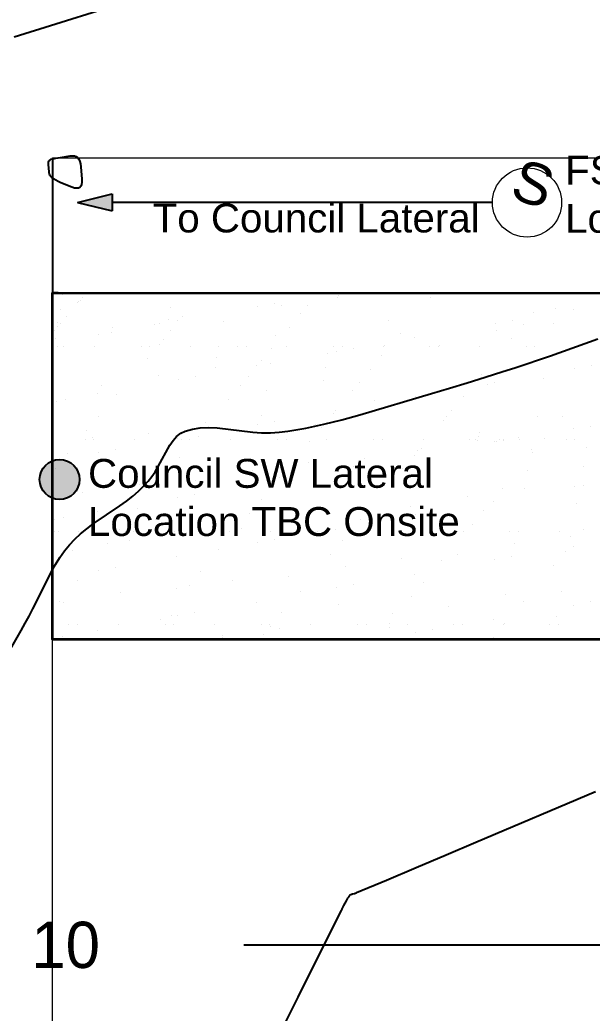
# Model space of a CAD drawing. Header units: metres. Extents: x -23 to 139, y -11 to 42.
# Drawn here: x -3.4 to 1.56, y 15.11 to 23.72 of the extents above; entities that cross this region are included whole.
import ezdxf

# ---------------------------------------------------------------- set-up
doc = ezdxf.new("R2010")
doc.units = ezdxf.units.M
doc.header["$LTSCALE"] = 96
doc.header["$MEASUREMENT"] = 0
doc.linetypes.add('Dash', pattern=[0.225, 0.15, -0.075])
doc.linetypes.add('Dash-Dot', pattern=[0.7, 0.4, -0.1, 0.1, -0.1])
for name, color, linetype, lineweight, true_color in [('01 Site Set - SITE LAYOUT', 7, 'Continuous', 18, 0x000000), ('CAD LAYER Site', 7, 'Continuous', 25, 0x000000), ('Dimensions_ Site 1_200', 7, 'Continuous', 18, 0x000000), ('Roads', 9, 'Continuous', 35, 0x808080), ('TER-SITE PLAN TEXT ---   --SITE TEXT', 7, 'Continuous', 25, 0x008000), ('Terrain_ Broundary CAD', 7, 'Dash-Dot', 18, 0x008000), ('Terrain_ Elevation Data', 9, 'Dash', 25, 0x808080)]:
    doc.layers.add(name, color=color, linetype=linetype, lineweight=lineweight, true_color=true_color)
doc.dimstyles.new('DimensionStyle', dxfattribs={"dimtxt": 40, "dimasz": 150, "dimexe": 10, "dimexo": 3, "dimgap": 1.25, "dimtad": 1, "dimdec": 0, "dimzin": 12, "dimdsep": 46, "dimtxsty": 'Standard', "dimcen": 0.09, "dimadec": 0, "dimazin": 0, "dimtfac": 1, "dimtdec": 4, "dimtofl": 0, "dimtmove": 0, "dimatfit": 3, "dimfxl": 30, "dimfxlon": 1, "dimfrac": 2, "dimtolj": 1, "dimtzin": 0, "dimarcsym": 0})

# ---------------------------------------------------------------- blocks, each defined once
blk = doc.blocks.new('MHSW')
at = {"lineweight": 0, "transparency": 33554687}
blk.add_circle((0, 0.0015), 0.0015, dxfattribs=at)
at = {"transparency": 33554687, "insert": (0, 0.00326), "char_height": 0.0018, "attachment_point": 2}
blk.add_mtext('{\\fArial|b0|i0|p34;\\C18;\\H0.00251397;\\H0.716x;S}', dxfattribs=at)
blk = doc.blocks.new('*D11')
at = {"layer": 'Defpoints', "color": 0, "transparency": 16777216}
for p in [(1.9958, 15.7031), (-8.0042, 15.4031), (1.9958, 15.4031)]:
    blk.add_point(p, dxfattribs=at)
at = {"layer": 'Dimensions_ Site 1_200', "color": 0, "lineweight": -2, "transparency": 16777216}
for p, q in [((-8.0042, 15.4031), (-8.0042, 15.8031)), ((1.9958, 15.4031), (1.9958, 15.8031)), ((-7.8542, 15.7031), (-4.5495, 15.7031)), ((1.8458, 15.7031), (-1.459, 15.7031))]:
    blk.add_line(p, q, dxfattribs=at)
at = {"layer": 'Dimensions_ Site 1_200', "color": 0, "transparency": 16777216}
for points in [[(-7.8542, 15.7281), (-7.8542, 15.6781), (-8.0042, 15.7031)], [(1.8458, 15.6781), (1.8458, 15.7281), (1.9958, 15.7031)]]:
    blk.add_solid(points, dxfattribs=at)
at = {"layer": 'Dimensions_ Site 1_200', "color": 0, "transparency": 16777216, "insert": (-3.0042, 15.7031), "char_height": 0.4, "attachment_point": 5}
blk.add_mtext('\\A1;10', dxfattribs=at)

msp = doc.modelspace()

# ---------------------------------------------------------------- linework, layer by layer
at = {"layer": 'CAD LAYER Site', "transparency": 33554687}
msp.add_line((-3.1179, 22.5215), (-3.1179, 18.3474), dxfattribs=at)
at = {"layer": 'CAD LAYER Site', "color": 41, "true_color": 0xffd4aa, "transparency": 33554687}
msp.add_lwpolyline([(-2.9453, 22.5391), (-2.9284, 22.5373), (-2.9141, 22.532), (-2.9026, 22.5234), (-2.891, 22.5086), (-2.8821, 22.4904), (-2.8758, 22.4687), (-2.8723, 22.4436), (-2.8635, 22.3362), (-2.8629, 22.3117), (-2.8657, 22.2917), (-2.8718, 22.2761), (-2.8813, 22.2651), (-2.8936, 22.2588), (-2.9092, 22.2571), (-2.9282, 22.2599), (-2.9505, 22.2671), (-3.0465, 22.3051), (-3.0696, 22.3153), (-3.0909, 22.3267), (-3.1105, 22.3394), (-3.1284, 22.3535), (-3.1355, 22.3611), (-3.141, 22.37), (-3.1447, 22.3802), (-3.1466, 22.3917), (-3.151, 22.4406), (-3.1519, 22.4527), (-3.1523, 22.4646), (-3.1523, 22.4764), (-3.1519, 22.488), (-3.1515, 22.4903), (-3.1507, 22.4925), (-3.1495, 22.4946), (-3.1478, 22.4965), (-3.1403, 22.5037), (-3.1384, 22.5053), (-3.1363, 22.5066), (-3.134, 22.5077), (-3.1316, 22.5084), (-3.1112, 22.5128), (-3.0906, 22.5169), (-3.0699, 22.5207), (-3.049, 22.5241), (-2.9649, 22.5375)], close=True, dxfattribs=at)
at = {"layer": 'Roads', "color": 18, "lineweight": 0, "true_color": 0x000000, "transparency": 33554687}
for p, q in [((-3.0287, 21.3385), (-3.0287, 21.3385)), ((-3.0287, 21.3385), (-3.0287, 21.3385)), ((-3.0276, 21.3446), (-3.0276, 21.3446)), ((-3.0264, 21.3515), (-3.0264, 21.3515)), ((-2.8262, 21.3515), (-2.8262, 21.3515)), ((-2.0718, 21.3514), (-2.0718, 21.3514)), ((-1.821, 21.3514), (-1.821, 21.3514)), ((-1.5944, 21.3513), (-1.5944, 21.3513)), ((-0.8157, 21.3513), (-0.8157, 21.3513)), ((-0.6675, 21.3513), (-0.6675, 21.3513)), ((-0.6397, 21.3513), (-0.6397, 21.3513)), ((-0.1624, 21.3512), (-0.1624, 21.3512)), ((0.315, 21.3512), (0.315, 21.3512)), ((1.1947, 21.3511), (1.1947, 21.3511)), ((1.2697, 21.3511), (1.2697, 21.3511)), ((-2.8988, 21.2649), (-2.8988, 21.2649)), ((-2.8913, 21.2739), (-2.8913, 21.2739)), ((-2.8787, 21.2889), (-2.8787, 21.2889)), ((-2.8787, 21.2889), (-2.8787, 21.2889)), ((-2.859, 21.3123), (-2.859, 21.3123)), ((-1.1958, 21.2581), (-1.1958, 21.2581)), ((-0.6468, 21.3112), (-0.6468, 21.3112)), ((-0.6435, 21.3301), (-0.6435, 21.3301)), ((0.1594, 21.3153), (0.1594, 21.3153)), ((-3.0517, 21.2082), (-3.0517, 21.2082)), ((-2.0933, 21.2292), (-2.0933, 21.2292)), ((-1.3425, 21.2322), (-1.3425, 21.2322)), ((-1.1359, 21.2445), (-1.1359, 21.2445)), ((-0.967, 21.171), (-0.967, 21.171)), ((-0.9104, 21.2385), (-0.9104, 21.2385)), ((1.0508, 21.1796), (1.0508, 21.1796)), ((1.2453, 21.2127), (1.2453, 21.2127)), ((1.397, 21.2041), (1.397, 21.2041)), ((-3.0722, 21.0918), (-3.0722, 21.0918)), ((-3.0722, 21.0918), (-3.0722, 21.0918)), ((-3.0456, 21.09), (-3.0456, 21.09)), ((-3, 21.1443), (-3, 21.1443)), ((-2.2331, 21.0752), (-2.2331, 21.0752)), ((-2.2331, 21.0752), (-2.2331, 21.0752)), ((-2.1904, 21.0827), (-2.1904, 21.0827)), ((-2.1126, 21.12), (-2.1126, 21.12)), ((-2.0368, 21.1098), (-2.0368, 21.1098)), ((-1.9905, 21.1494), (-1.9905, 21.1494)), ((-1.6373, 21.1081), (-1.6373, 21.1081)), ((-0.2046, 21.1118), (-0.2046, 21.1118)), ((0.7175, 21.0843), (0.7175, 21.0843)), ((0.8652, 21.1104), (0.8652, 21.1104)), ((0.9647, 21.077), (0.9647, 21.077)), ((1.2234, 21.0889), (1.2234, 21.0889)), ((-3.1182, 21.0034), (-3.1182, 21.0034)), ((-3.1012, 21.0237), (-3.1012, 21.0237)), ((-3.0728, 21.0575), (-3.0728, 21.0575)), ((-3.0728, 21.0575), (-3.0728, 21.0575)), ((-2.7163, 20.99), (-2.7163, 20.99)), ((-2.6113, 21.0085), (-2.6113, 21.0085)), ((-2.6017, 21.0533), (-2.6017, 21.0533)), ((-2.0919, 21.0285), (-2.0919, 21.0285)), ((-2.0919, 21.0285), (-2.0919, 21.0285)), ((-1.0683, 21.0503), (-1.0683, 21.0503)), ((-0.1048, 21.0004), (-0.1048, 21.0004)), ((0.7343, 21.0222), (0.7343, 21.0222)), ((-3.0965, 20.9542), (-3.0965, 20.9542)), ((-2.1947, 20.906), (-2.1947, 20.906)), ((-2.1562, 20.9518), (-2.1562, 20.9518)), ((-1.1827, 20.9789), (-1.1827, 20.9789)), ((0.0232, 20.9619), (0.0232, 20.9619)), ((0.8634, 20.9563), (0.8634, 20.9563)), ((-3.1182, 20.8884), (-3.1182, 20.8884)), ((-3.1182, 20.8311), (-3.1182, 20.8311)), ((-3.1108, 20.8884), (-3.1108, 20.8884)), ((-3.0756, 20.8884), (-3.0756, 20.8884)), ((-3.0756, 20.8884), (-3.0756, 20.8884)), ((-3.0195, 20.8884), (-3.0195, 20.8884)), ((-2.7545, 20.8884), (-2.7545, 20.8884)), ((-2.3495, 20.8884), (-2.3495, 20.8884)), ((-2.2745, 20.8884), (-2.2745, 20.8884)), ((-1.9205, 20.8884), (-1.9205, 20.8884)), ((-1.6756, 20.8907), (-1.6756, 20.8907)), ((-1.6756, 20.8907), (-1.6756, 20.8907)), ((-1.5155, 20.8884), (-1.5155, 20.8884)), ((-1.4405, 20.8884), (-1.4405, 20.8884)), ((-1.2164, 20.8737), (-1.2164, 20.8737)), ((-1.0865, 20.8884), (-1.0865, 20.8884)), ((-0.7314, 20.8311), (-0.7314, 20.8311)), ((-0.6815, 20.8884), (-0.6815, 20.8884)), ((-0.6563, 20.8421), (-0.6563, 20.8421)), ((-0.6065, 20.8884), (-0.6065, 20.8884)), ((-0.5086, 20.8681), (-0.5086, 20.8681)), ((-0.2525, 20.8884), (-0.2525, 20.8884)), ((-0.2423, 20.8977), (-0.2423, 20.8977)), ((0.1525, 20.8884), (0.1525, 20.8884)), ((0.2275, 20.8884), (0.2275, 20.8884)), ((0.2343, 20.8935), (0.2343, 20.8935)), ((0.5815, 20.8884), (0.5815, 20.8884)), ((0.9865, 20.8884), (0.9865, 20.8884)), ((1.0615, 20.8884), (1.0615, 20.8884)), ((1.4155, 20.8884), (1.4155, 20.8884)), ((-2.2959, 20.7853), (-2.2959, 20.7853)), ((-1.6928, 20.7935), (-1.6928, 20.7935)), ((-1.3051, 20.7681), (-1.3051, 20.7681)), ((-1.3051, 20.7681), (-1.3051, 20.7681)), ((-1.2246, 20.7414), (-1.2246, 20.7414)), ((-1.2246, 20.7414), (-1.2246, 20.7414)), ((-0.263, 20.812), (-0.263, 20.812)), ((-1.7081, 20.7066), (-1.7081, 20.7066)), ((-1.3506, 20.7196), (-1.3506, 20.7196)), ((-0.7537, 20.7049), (-0.7537, 20.7049)), ((-0.3642, 20.6913), (-0.3642, 20.6913)), ((1.4036, 20.6941), (1.4036, 20.6941)), ((1.5513, 20.7202), (1.5513, 20.7202)), ((-2.1972, 20.6399), (-2.1972, 20.6399)), ((-2.0301, 20.5998), (-2.0301, 20.5998)), ((-1.8824, 20.6259), (-1.8824, 20.6259)), ((-1.4211, 20.6298), (-1.4211, 20.6298)), ((-0.7736, 20.5921), (-0.7736, 20.5921)), ((-0.7736, 20.5921), (-0.7736, 20.5921)), ((-0.4606, 20.5764), (-0.4606, 20.5764)), ((0.5993, 20.6415), (0.5993, 20.6415)), ((0.6526, 20.5587), (0.6526, 20.5587)), ((0.7093, 20.5717), (0.7093, 20.5717)), ((1.1388, 20.6088), (1.1388, 20.6088)), ((-2.7244, 20.4774), (-2.7244, 20.4774)), ((-2.6902, 20.551), (-2.6902, 20.551)), ((-1.4906, 20.547), (-1.4906, 20.547)), ((-1.2663, 20.5048), (-1.2663, 20.5048)), ((-0.5183, 20.5077), (-0.5183, 20.5077)), ((-0.5183, 20.5077), (-0.5183, 20.5077)), ((0.1621, 20.4843), (0.1621, 20.4843)), ((0.1775, 20.4779), (0.1775, 20.4779)), ((-3.1182, 20.408), (-3.1182, 20.408)), ((-3.1107, 20.4093), (-3.1107, 20.4093)), ((-3.0836, 20.4141), (-3.0836, 20.4141)), ((-3.0836, 20.4141), (-3.0836, 20.4141)), ((-3.0055, 20.4278), (-3.0055, 20.4278)), ((-2.5601, 20.4705), (-2.5601, 20.4705)), ((-1.5918, 20.4264), (-1.5918, 20.4264)), ((-0.327, 20.4176), (-0.327, 20.4176)), ((0.0298, 20.4519), (0.0298, 20.4519)), ((0.4411, 20.453), (0.4411, 20.453)), ((-0.6861, 20.3077), (-0.6861, 20.3077)), ((-0.6645, 20.3295), (-0.6645, 20.3295)), ((0.3399, 20.3324), (0.3399, 20.3324)), ((-2.7182, 20.282), (-2.7182, 20.282)), ((-1.7928, 20.2265), (-1.7928, 20.2265)), ((-1.3036, 20.2931), (-1.3036, 20.2931)), ((-1.1963, 20.2357), (-1.1963, 20.2357)), ((-0.8399, 20.216), (-0.8399, 20.216)), ((0.2685, 20.2473), (0.2685, 20.2473)), ((0.2685, 20.2473), (0.2685, 20.2473)), ((0.2952, 20.2791), (0.2952, 20.2791)), ((1.0816, 20.2848), (1.0816, 20.2848)), ((1.3033, 20.2825), (1.3033, 20.2825)), ((-2.8195, 20.1614), (-2.8195, 20.1614)), ((-2.2858, 20.1376), (-2.2858, 20.1376)), ((-1.344, 20.2096), (-1.344, 20.2096)), ((-0.7865, 20.1881), (-0.7865, 20.1881)), ((0.5795, 20.1443), (0.5795, 20.1443)), ((0.5795, 20.1443), (0.5795, 20.1443)), ((1.3955, 20.1815), (1.3955, 20.1815)), ((1.5432, 20.1954), (1.5432, 20.1954)), ((-2.8365, 20.085), (-2.8365, 20.085)), ((-2.7694, 20.102), (-2.7694, 20.102)), ((-2.7615, 20.085), (-2.7615, 20.085)), ((-2.4075, 20.085), (-2.4075, 20.085)), ((-2.0383, 20.0872), (-2.0383, 20.0872)), ((-2.0025, 20.085), (-2.0025, 20.085)), ((-1.9275, 20.085), (-1.9275, 20.085)), ((-1.856, 20.1115), (-1.856, 20.1115)), ((-1.5735, 20.085), (-1.5735, 20.085)), ((-1.1685, 20.085), (-1.1685, 20.085)), ((-1.0935, 20.085), (-1.0935, 20.085)), ((-0.8877, 20.0674), (-0.8877, 20.0674)), ((-0.7395, 20.085), (-0.7395, 20.085)), ((-0.3345, 20.085), (-0.3345, 20.085)), ((-0.2595, 20.085), (-0.2595, 20.085)), ((0.0945, 20.085), (0.0945, 20.085)), ((0.4995, 20.085), (0.4995, 20.085)), ((0.5448, 20.085), (0.5448, 20.085)), ((0.5666, 20.0709), (0.5666, 20.0709)), ((0.5727, 20.1056), (0.5727, 20.1056)), ((0.716, 20.0617), (0.716, 20.0617)), ((0.732, 20.0645), (0.732, 20.0645)), ((0.7588, 20.085), (0.7588, 20.085)), ((0.7588, 20.085), (0.7588, 20.085)), ((0.7884, 20.085), (0.7884, 20.085)), ((0.7898, 20.0747), (0.7898, 20.0747)), ((0.7898, 20.0747), (0.7898, 20.0747)), ((0.9215, 20.0979), (0.9215, 20.0979)), ((0.9285, 20.085), (0.9285, 20.085)), ((1.1452, 20.0941), (1.1452, 20.0941)), ((1.3335, 20.085), (1.3335, 20.085)), ((1.4085, 20.085), (1.4085, 20.085)), ((-2.9908, 19.9572), (-2.9908, 19.9572)), ((-2.7178, 19.9674), (-2.7178, 19.9674)), ((-2.5701, 19.9935), (-2.5701, 19.9935)), ((0.049, 19.9857), (0.049, 19.9857)), ((0.0775, 20.0042), (0.0775, 20.0042)), ((1.0306, 19.995), (1.0306, 19.995)), ((1.0306, 19.995), (1.0306, 19.995)), ((1.044, 19.9734), (1.044, 19.9734)), ((1.5107, 20.0108), (1.5107, 20.0108)), ((-2.0141, 19.9231), (-2.0141, 19.9231)), ((-0.8992, 19.8797), (-0.8992, 19.8797)), ((-0.4155, 19.9154), (-0.4155, 19.9154)), ((0.0217, 19.9393), (0.0217, 19.9393)), ((-3.1182, 19.8054), (-3.1182, 19.8054)), ((-3.1089, 19.8165), (-3.1089, 19.8165)), ((-3.0933, 19.835), (-3.0933, 19.835)), ((-3.0933, 19.835), (-3.0933, 19.835)), ((-2.1154, 19.8024), (-2.1154, 19.8024)), ((-1.3883, 19.8131), (-1.3883, 19.8131)), ((-0.6578, 19.8195), (-0.6578, 19.8195)), ((-0.5101, 19.8455), (-0.5101, 19.8455)), ((-0.0824, 19.8291), (-0.0824, 19.8291)), ((0.9991, 19.8168), (0.9991, 19.8168)), ((1.4816, 19.8458), (1.4816, 19.8458)), ((1.4816, 19.8458), (1.4816, 19.8458)), ((-1.8813, 19.7242), (-1.8813, 19.7242)), ((-1.3521, 19.697), (-1.3521, 19.697)), ((-1.1519, 19.7526), (-1.1519, 19.7526)), ((-0.1837, 19.7084), (-0.1837, 19.7084)), ((-2.8541, 19.6219), (-2.8541, 19.6219)), ((-2.365, 19.6886), (-2.365, 19.6886)), ((0.7798, 19.6586), (0.7798, 19.6586)), ((0.971, 19.6575), (0.971, 19.6575)), ((1.4021, 19.6715), (1.4021, 19.6715)), ((1.4881, 19.6867), (1.4881, 19.6867)), ((-2.0316, 19.5772), (-2.0316, 19.5772)), ((-1.8839, 19.6033), (-1.8839, 19.6033)), ((-1.3101, 19.5641), (-1.3101, 19.5641)), ((0.4819, 19.5908), (0.4819, 19.5908)), ((0.7078, 19.5491), (0.7078, 19.5491)), ((1.4256, 19.5281), (1.4256, 19.5281)), ((-2.7259, 19.4548), (-2.7259, 19.4548)), ((-2.3796, 19.4876), (-2.3796, 19.4876)), ((-1.4113, 19.4435), (-1.4113, 19.4435)), ((-0.4947, 19.4663), (-0.4947, 19.4663)), ((-0.0111, 19.502), (-0.0111, 19.502)), ((0.1761, 19.4553), (0.1761, 19.4553)), ((0.6217, 19.4701), (0.6217, 19.4701)), ((-3.1182, 19.3856), (-3.1182, 19.3856)), ((-3.1144, 19.3863), (-3.1144, 19.3863)), ((-3.1008, 19.3887), (-3.1008, 19.3887)), ((-3.1008, 19.3887), (-3.1008, 19.3887)), ((-3.0193, 19.4031), (-3.0193, 19.4031)), ((-0.9838, 19.3996), (-0.9838, 19.3996)), ((-0.4478, 19.3936), (-0.4478, 19.3936)), ((0.0283, 19.4293), (0.0283, 19.4293)), ((-3.1182, 19.2816), (-3.1182, 19.2816)), ((-3.1155, 19.2816), (-3.1155, 19.2816)), ((-3.1026, 19.2816), (-3.1026, 19.2816)), ((-3.1026, 19.2816), (-3.1026, 19.2816)), ((-3.0662, 19.2816), (-3.0662, 19.2816)), ((-2.8945, 19.2816), (-2.8945, 19.2816)), ((-2.5377, 19.2991), (-2.5377, 19.2991)), ((-2.4895, 19.2816), (-2.4895, 19.2816)), ((-2.4145, 19.2816), (-2.4145, 19.2816)), ((-2.0605, 19.2816), (-2.0605, 19.2816)), ((-1.9605, 19.2751), (-1.9605, 19.2751)), ((-1.6555, 19.2816), (-1.6555, 19.2816)), ((-1.5805, 19.2816), (-1.5805, 19.2816)), ((-1.4769, 19.3108), (-1.4769, 19.3108)), ((-1.2265, 19.2816), (-1.2265, 19.2816)), ((-0.8215, 19.2816), (-0.8215, 19.2816)), ((-0.7465, 19.2816), (-0.7465, 19.2816)), ((-0.666, 19.3069), (-0.666, 19.3069)), ((-0.3925, 19.2816), (-0.3925, 19.2816)), ((0.0125, 19.2816), (0.0125, 19.2816)), ((0.0875, 19.2816), (0.0875, 19.2816)), ((0.4415, 19.2816), (0.4415, 19.2816)), ((0.5204, 19.3495), (0.5204, 19.3495)), ((0.8465, 19.2816), (0.8465, 19.2816)), ((0.9215, 19.2816), (0.9215, 19.2816)), ((1.2755, 19.2816), (1.2755, 19.2816)), ((1.4839, 19.2996), (1.4839, 19.2996)), ((-2.4496, 19.2085), (-2.4496, 19.2085)), ((-1.3455, 19.1871), (-1.3455, 19.1871)), ((-1.1978, 19.2131), (-1.1978, 19.2131)), ((-0.606, 19.2051), (-0.606, 19.2051)), ((1.3755, 19.2441), (1.3755, 19.2441)), ((-2.9426, 19.1196), (-2.9426, 19.1196)), ((-2.6389, 19.1785), (-2.6389, 19.1785)), ((-1.6755, 19.1286), (-1.6755, 19.1286)), ((0.8864, 19.1774), (0.8864, 19.1774)), ((1.3258, 19.1112), (1.3258, 19.1112)), ((1.394, 19.1589), (1.394, 19.1589)), ((-2.0398, 19.0646), (-2.0398, 19.0646)), ((-0.7072, 19.0845), (-0.7072, 19.0845)), ((-0.0903, 19.0529), (-0.0903, 19.0529)), ((0.2562, 19.0346), (0.2562, 19.0346)), ((0.3934, 19.0886), (0.3934, 19.0886)), ((0.7145, 19.0391), (0.7145, 19.0391)), ((0.8622, 19.0652), (0.8622, 19.0652)), ((-2.7193, 18.9448), (-2.7193, 18.9448)), ((-2.5716, 18.9709), (-2.5716, 18.9709)), ((-1.8336, 18.9402), (-1.8336, 18.9402)), ((-0.5794, 18.9862), (-0.5794, 18.9862)), ((1.2245, 18.9905), (1.2245, 18.9905)), ((-2.9031, 18.8636), (-2.9031, 18.8636)), ((-1.556, 18.8617), (-1.556, 18.8617)), ((-1.0724, 18.8974), (-1.0724, 18.8974)), ((0.0202, 18.9167), (0.0202, 18.9167)), ((0.0981, 18.8462), (0.0981, 18.8462)), ((-2.5294, 18.756), (-2.5294, 18.756)), ((-2.0451, 18.7951), (-2.0451, 18.7951)), ((-1.9348, 18.8195), (-1.9348, 18.8195)), ((-0.9714, 18.7697), (-0.9714, 18.7697)), ((-0.6593, 18.7969), (-0.6593, 18.7969)), ((-0.5116, 18.8229), (-0.5116, 18.8229)), ((1.2908, 18.764), (1.2908, 18.764)), ((-3.0612, 18.6752), (-3.0612, 18.6752)), ((-3.0218, 18.6706), (-3.0218, 18.6706)), ((-1.3536, 18.6745), (-1.3536, 18.6745)), ((-0.0031, 18.7255), (-0.0031, 18.7255)), ((0.8095, 18.7414), (0.8095, 18.7414)), ((0.9603, 18.6757), (0.9603, 18.6757)), ((1.5484, 18.675), (1.5484, 18.675)), ((-1.8854, 18.5807), (-1.8854, 18.5807)), ((-1.1295, 18.5812), (-1.1295, 18.5812)), ((-0.6385, 18.6511), (-0.6385, 18.6511)), ((0.3142, 18.6395), (0.3142, 18.6395)), ((1.4006, 18.6489), (1.4006, 18.6489)), ((-2.1805, 18.5267), (-2.1805, 18.5267)), ((-2.0864, 18.5609), (-2.0864, 18.5609)), ((-2.0331, 18.5546), (-2.0331, 18.5546)), ((-0.1749, 18.5728), (-0.1749, 18.5728)), ((0.7064, 18.5265), (0.7064, 18.5265)), ((1.2524, 18.5462), (1.2524, 18.5462)), ((-2.9765, 18.4782), (-2.9765, 18.4782)), ((-2.9015, 18.4782), (-2.9015, 18.4782)), ((-2.7274, 18.4322), (-2.7274, 18.4322)), ((-2.5475, 18.4782), (-2.5475, 18.4782)), ((-2.1425, 18.4782), (-2.1425, 18.4782)), ((-2.0675, 18.4782), (-2.0675, 18.4782)), ((-1.7135, 18.4782), (-1.7135, 18.4782)), ((-1.3085, 18.4782), (-1.3085, 18.4782)), ((-1.2335, 18.4782), (-1.2335, 18.4782)), ((-1.2308, 18.4606), (-1.2308, 18.4606)), ((-1.1516, 18.4483), (-1.1516, 18.4483)), ((-0.8795, 18.4782), (-0.8795, 18.4782)), ((-0.4745, 18.4782), (-0.4745, 18.4782)), ((-0.3995, 18.4782), (-0.3995, 18.4782)), ((-0.1995, 18.4915), (-0.1995, 18.4915)), ((-0.1955, 18.456), (-0.1955, 18.456)), ((-0.0455, 18.4782), (-0.0455, 18.4782)), ((0.1746, 18.4327), (0.1746, 18.4327)), ((0.3595, 18.4782), (0.3595, 18.4782)), ((0.4345, 18.4782), (0.4345, 18.4782)), ((0.7885, 18.4782), (0.7885, 18.4782)), ((0.8022, 18.4872), (0.8022, 18.4872)), ((1.1935, 18.4782), (1.1935, 18.4782)), ((1.2685, 18.4782), (1.2685, 18.4782)), ((-3.1182, 18.3633), (-3.1182, 18.3633)), ((-3.1181, 18.3633), (-3.1181, 18.3633)), ((-3.118, 18.3633), (-3.118, 18.3633)), ((-3.118, 18.3633), (-3.118, 18.3633)), ((-3.0331, 18.3783), (-3.0331, 18.3783)), ((-2.6007, 18.3515), (-2.6007, 18.3515)), ((-2.3276, 18.3515), (-2.3276, 18.3515)), ((-2.1234, 18.3515), (-2.1234, 18.3515)), ((-1.646, 18.3515), (-1.646, 18.3515)), ((-1.6435, 18.3657), (-1.6435, 18.3657)), ((-1.6407, 18.3816), (-1.6407, 18.3816)), ((-1.3223, 18.3515), (-1.3223, 18.3515)), ((-1.288, 18.3923), (-1.288, 18.3923)), ((-0.6913, 18.3515), (-0.6913, 18.3515)), ((-0.317, 18.3515), (-0.317, 18.3515)), ((-0.214, 18.3515), (-0.214, 18.3515)), ((0.0268, 18.4067), (0.0268, 18.4067)), ((0.6883, 18.3515), (0.6883, 18.3515)), ((0.6931, 18.3571), (0.6931, 18.3571)), ((0.701, 18.3666), (0.701, 18.3666)), ((0.7407, 18.3515), (0.7407, 18.3515)), ((1.2181, 18.3515), (1.2181, 18.3515))]:
    msp.add_line(p, q, dxfattribs=at)
at = {"layer": 'Roads', "color": 8, "lineweight": 35, "true_color": 0x808080, "transparency": 33554687}
msp.add_lwpolyline([(-3.0679, 21.3515), (17.1255, 21.3496), (17.1255, 13.3792), (10.9158, 13.3792), (10.9158, 6.4592), (7.3708, 6.4592), (7.3708, 16.9998), (5.9965, 18.3515), (-3.1182, 18.3515), (-3.1182, 21.3515)], close=True, dxfattribs=at)
at = {"layer": 'TER-SITE PLAN TEXT ---   --SITE TEXT', "color": 96, "linetype": 'Dash-Dot', "true_color": 0x008000, "transparency": 33554687}
for p, q in [((-2.9009, 22.1358), (-2.6009, 22.2108)), ((-2.6009, 22.2108), (-2.6009, 22.0608)), ((-2.9009, 22.1358), (-2.6009, 22.0608))]:
    msp.add_line(p, q, dxfattribs=at)
at = {"layer": 'TER-SITE PLAN TEXT ---   --SITE TEXT', "linetype": 'Dash-Dot', "transparency": 33554687}
msp.add_line((0.6874, 22.1358), (-2.6009, 22.1358), dxfattribs=at)
at = {"layer": 'TER-SITE PLAN TEXT ---   --SITE TEXT', "color": 96, "true_color": 0x008000, "transparency": 33554687}
msp.add_circle((-3.0568, 19.7357), 0.173, dxfattribs=at)
at = {"layer": 'TER-SITE PLAN TEXT ---   --SITE TEXT', "color": 18, "linetype": 'Dash-Dot', "true_color": 0x000000, "transparency": 33554687}
msp.add_solid([(-2.9009, 22.1358), (-2.6009, 22.2108), (-2.9009, 22.1358), (-2.6009, 22.0608)], dxfattribs=at)
at = {"layer": 'TER-SITE PLAN TEXT ---   --SITE TEXT', "color": 96, "true_color": 0x008000, "transparency": 33554687}
for points in [[(-3.0568, 19.9088), (-3.2193, 19.7949), (-3.2298, 19.7357), (-3.2271, 19.7658)], [(-3.0568, 19.9088), (-3.2298, 19.7357), (-3.2193, 19.6766), (-3.2271, 19.7057)], [(-3.0568, 19.9088), (-3.1893, 19.8469), (-3.2193, 19.7949), (-3.2066, 19.8222)], [(-3.0568, 19.9088), (-3.2193, 19.6766), (-3.1893, 19.6245), (-3.2066, 19.6492)], [(-3.0568, 19.9088), (-3.1433, 19.8856), (-3.1893, 19.8469), (-3.168, 19.8683)], [(-3.0568, 19.9088), (-3.1893, 19.6245), (-3.1433, 19.5859), (-3.168, 19.6032)], [(-3.0568, 19.9088), (-3.0868, 19.9061), (-3.1433, 19.8856), (-3.1159, 19.8983)], [(-3.0568, 19.9088), (-3.1433, 19.5859), (-3.0868, 19.5653), (-3.1159, 19.5731)], [(-3.0568, 19.9088), (-3.0868, 19.5653), (-3.0267, 19.5653), (-3.0568, 19.5627)], [(-3.0568, 19.9088), (-3.0267, 19.5653), (-2.9702, 19.5859), (-2.9976, 19.5731)], [(-3.0568, 19.9088), (-2.9702, 19.5859), (-2.9242, 19.6245), (-2.9455, 19.6032)], [(-3.0568, 19.9088), (-2.9242, 19.6245), (-2.8942, 19.6766), (-2.9069, 19.6492)], [(-3.0568, 19.9088), (-2.8942, 19.6766), (-2.8837, 19.7357), (-2.8864, 19.7057)], [(-3.0568, 19.9088), (-2.8837, 19.7357), (-2.8942, 19.7949), (-2.8864, 19.7658)], [(-3.0568, 19.9088), (-2.8942, 19.7949), (-2.9242, 19.8469), (-2.9069, 19.8222)], [(-3.0568, 19.9088), (-2.9242, 19.8469), (-2.9702, 19.8856), (-2.9455, 19.8683)], [(-3.0568, 19.9088), (-2.9702, 19.8856), (-3.0267, 19.9061), (-2.9976, 19.8983)]]:
    msp.add_solid(points, dxfattribs=at)
at = {"layer": 'Terrain_ Broundary CAD', "transparency": 33554687}
msp.add_lwpolyline([(-3.1186, 22.5215), (37.1115, 22.5215), (37.1105, 2.4015), (-3.1192, 2.4025)], close=True, dxfattribs=at)
at = {"layer": 'Terrain_ Elevation Data', "transparency": 33554687}
for points in [[(-3.4514, 23.5676), (-2.2488, 23.9454)], [(-3.5821, 18.1001), (-3.3911, 18.4286), (-3.3557, 18.4908), (-3.3212, 18.5536), (-3.2876, 18.6169), (-3.255, 18.6807), (-3.1261, 18.9377), (-3.0923, 19.0003), (-3.0551, 19.06), (-3.0146, 19.1166), (-2.9707, 19.1704), (-2.9246, 19.2198), (-2.8751, 19.2663), (-2.8222, 19.3098), (-2.766, 19.3504), (-2.5337, 19.5073), (-2.4771, 19.5476), (-2.4231, 19.5903), (-2.3718, 19.6353), (-2.323, 19.6827), (-2.2887, 19.7204), (-2.257, 19.7605), (-2.228, 19.8029), (-2.2015, 19.8477), (-2.1007, 20.0323), (-2.0735, 20.0745), (-2.0424, 20.1089), (-2.0072, 20.1356), (-1.968, 20.1545), (-1.905, 20.1729), (-1.8379, 20.1836), (-1.7669, 20.1865), (-1.6918, 20.1817), (-1.3826, 20.1469), (-1.3057, 20.1408), (-1.2293, 20.1399), (-1.1534, 20.1442), (-1.0779, 20.1537), (-0.9213, 20.1814), (-0.7651, 20.2143), (-0.6094, 20.2524), (-0.4541, 20.2957), (0.1679, 20.4796), (0.3228, 20.5259), (0.4774, 20.573), (0.6318, 20.6208), (0.7859, 20.6695), (0.8893, 20.7029), (0.9925, 20.7371), (1.0954, 20.7721), (1.1981, 20.8079), (1.6094, 20.9532)], [(1.5893, 17.0311), (0.552, 16.5919), (0.2935, 16.4825), (0.0349, 16.3733), (-0.2238, 16.2641), (-0.4825, 16.1551), (-0.4869, 16.1533), (-0.4913, 16.1517), (-0.4958, 16.1502), (-0.5003, 16.1488), (-0.5186, 16.1436), (-0.5232, 16.1422), (-0.5277, 16.1408), (-0.5322, 16.1393), (-0.5366, 16.1378), (-0.5377, 16.1374), (-0.5388, 16.1369), (-0.5398, 16.1363), (-0.5408, 16.1357), (-0.5448, 16.133), (-0.5457, 16.1323), (-0.5466, 16.1315), (-0.5473, 16.1306), (-0.548, 16.1296), (-0.554, 16.1194), (-0.56, 16.1091), (-0.5659, 16.0987), (-0.5716, 16.0883), (-0.5946, 16.0461), (-0.6003, 16.0355), (-0.6059, 16.0249), (-0.6114, 16.0143), (-0.6168, 16.0036), (-0.711, 15.8157), (-0.8051, 15.6278), (-0.8991, 15.4398), (-0.9931, 15.2518), (-1.3698, 14.4974)]]:
    msp.add_lwpolyline(points, dxfattribs=at)

# ---------------------------------------------------------------- block references
at = {"layer": '01 Site Set - SITE LAYOUT', "linetype": 'Continuous', "lineweight": 0, "transparency": 33554687, "xscale": 200, "yscale": 200, "rotation": 341.9992953157981}
msp.add_blockref('MHSW', (0.9024, 21.849), dxfattribs=at)

# ---------------------------------------------------------------- texts
at = {"layer": '01 Site Set - SITE LAYOUT', "transparency": 33554687, "insert": (1.3252, 22.5391), "char_height": 0.25, "width": 4.34798, "attachment_point": 1}
msp.add_mtext('{\\fArial|b0|i0|p34;\\C18;\\H0.349162;\\H0.716x;FSMH\\fArial|b0|i0|p34;\\C18;\\H0.349162;\\H0.716x;\\P\\fArial|b0|i0|p34;\\C18;\\H0.349162;\\H0.716x;Location TBC ONSITE}', dxfattribs=at)
at = {"layer": 'TER-SITE PLAN TEXT ---   --SITE TEXT', "transparency": 33554687, "char_height": 0.25, "attachment_point": 1}
for s, insert, width in [('{\\fArial|b0|i0|p34;\\C96;\\H0.349162;\\H0.716x;To Council Lateral}', (-2.25, 22.1252), 2.807292), ('{\\fArial|b0|i0|p34;\\C96;\\H0.349162;\\H0.716x;Council SW Lateral\\fArial|b0|i0|p34;\\C96;\\H0.349162;\\H0.716x;\\P\\fArial|b0|i0|p34;\\C96;\\H0.349162;\\H0.716x;Location TBC Onsite}', (-2.8102, 19.9136), 3.702088)]:
    msp.add_mtext(s, dxfattribs=dict(at, insert=insert, width=width))

# ---------------------------------------------------------------- dimensions: what is measured, and where the dimension line sits
at = {"layer": 'Dimensions_ Site 1_200', "transparency": 33554687}
dim = msp.add_linear_dim(base=(1.9958, 15.7031), p1=(-8.0042, 15.4031), p2=(1.9958, 15.4031), angle=0, dimstyle='DimensionStyle', override={"dimtxt": 0.4, "dimasz": 0.15, "dimexe": 0.1, "dimexo": 0, "dimtmove": 2}, dxfattribs=at)
dim.commit()
dim.dimension.update_dxf_attribs({"geometry": '*D11', "text_midpoint": (-3.0042, 15.7031), "dimtype": 161})

doc.saveas('drawing.dxf')
